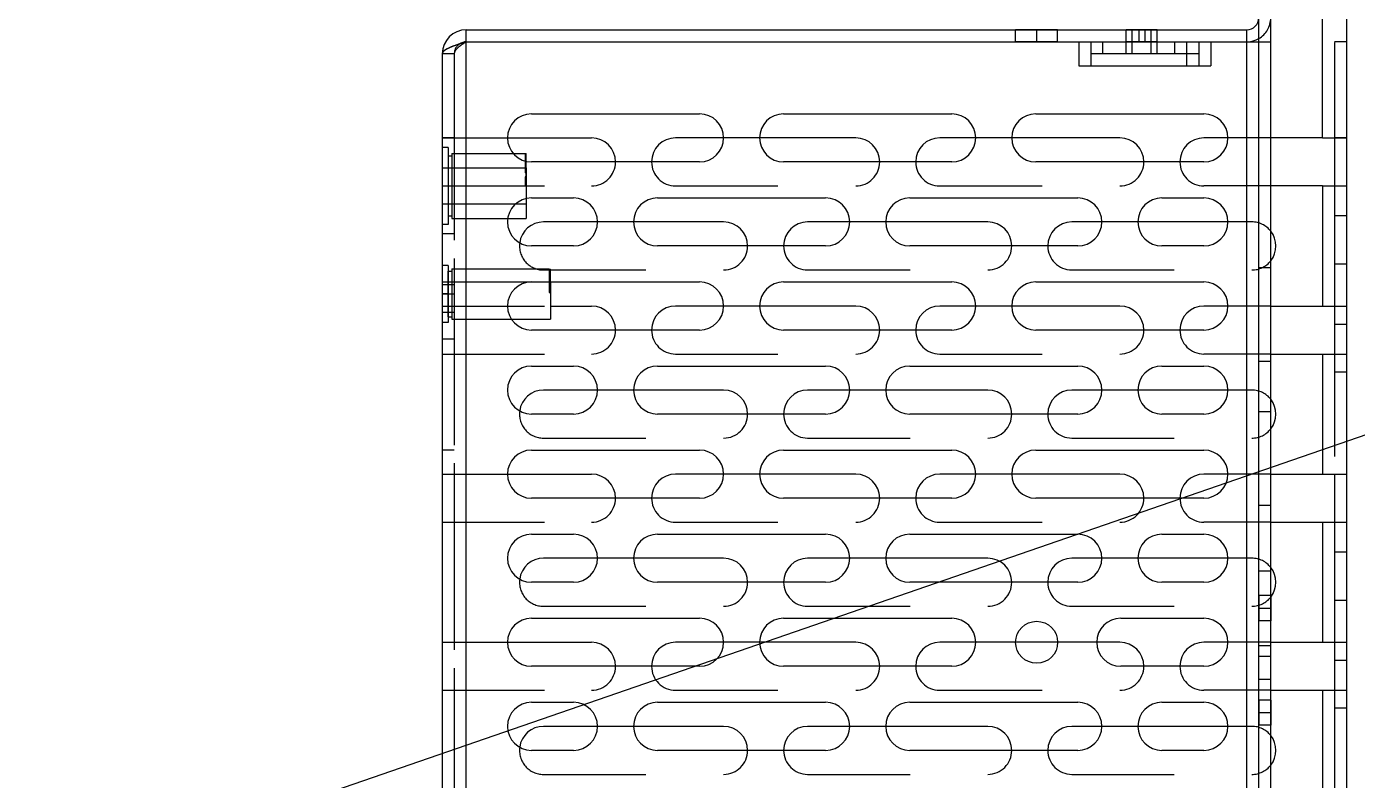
# Model space of a CAD drawing. Header units: millimetres. Extents: x 0 to 8948, y -1340 to 1100.
# Drawn here: x 6157.5 to 6268.3, y 618.4 to 681.2 of the extents above; entities that cross this region are included whole.
import ezdxf

# ---------------------------------------------------------------- set-up
doc = ezdxf.new("R2010")
doc.units = ezdxf.units.MM
doc.header["$LTSCALE"] = 85.25
doc.linetypes.add('HIDDEN', pattern=[0.2, 0.1, -0.1])
doc.layers.get('0').update_dxf_attribs({"linetype": 'CONTINUOUS'})
doc.layers.add('02___PRT_ALL_AXES', color=7, linetype='CONTINUOUS')
doc.layers.add('DEFAULT_2', color=8, linetype='HIDDEN')

msp = doc.modelspace()

# ---------------------------------------------------------------- linework, layer by layer
msp.add_line((4392.409, 0), (7581.815, 1100))
at = {"color": 3, "linetype": 'Continuous'}
for p, q in [((6260.119, 454.448), (6260.119, 709.948)), ((6194.119, 680.948), (6259.119, 680.948)), ((6194.119, 470.948), (6194.119, 679.948)), ((6194.119, 679.948), (6245.119, 679.948)), ((6245.119, 679.948), (6245.119, 677.948)), ((6246.119, 679.948), (6246.119, 677.948)), ((6254.119, 677.948), (6254.119, 679.948)), ((6255.119, 679.948), (6255.119, 677.948)), ((6255.119, 679.948), (6260.119, 679.948)), ((6259.119, 524.598), (6259.119, 679.948)), ((6192.119, 678.948), (6192.119, 471.948)), ((6245.119, 677.948), (6255.119, 677.948)), ((6199.548, 673.948), (6213.548, 673.948)), ((6220.548, 673.948), (6234.548, 673.948)), ((6241.548, 673.948), (6255.548, 673.948)), ((6213.548, 669.948), (6199.548, 669.948)), ((6234.548, 669.948), (6220.548, 669.948)), ((6255.548, 669.948), (6241.548, 669.948)), ((6199.548, 666.948), (6203.048, 666.948)), ((6210.048, 666.948), (6224.048, 666.948)), ((6231.048, 666.948), (6245.048, 666.948)), ((6252.048, 666.948), (6255.548, 666.948)), ((6203.048, 662.948), (6199.548, 662.948)), ((6224.048, 662.948), (6210.048, 662.948)), ((6245.048, 662.948), (6231.048, 662.948)), ((6255.548, 662.948), (6252.048, 662.948)), ((6199.548, 659.948), (6213.548, 659.948)), ((6220.548, 659.948), (6234.548, 659.948)), ((6241.548, 659.948), (6255.548, 659.948)), ((6266.419, 657.948), (6266.419, 653.948)), ((6213.548, 655.948), (6199.548, 655.948)), ((6234.548, 655.948), (6220.548, 655.948)), ((6255.548, 655.948), (6241.548, 655.948)), ((6199.548, 652.948), (6203.048, 652.948)), ((6210.048, 652.948), (6224.048, 652.948)), ((6231.048, 652.948), (6245.048, 652.948)), ((6252.048, 652.948), (6255.548, 652.948)), ((6203.048, 648.948), (6199.548, 648.948)), ((6224.048, 648.948), (6210.048, 648.948)), ((6245.048, 648.948), (6231.048, 648.948)), ((6255.548, 648.948), (6252.048, 648.948)), ((6199.548, 645.948), (6213.548, 645.948)), ((6220.548, 645.948), (6234.548, 645.948)), ((6241.548, 645.948), (6255.548, 645.948)), ((6266.419, 643.948), (6266.419, 639.948)), ((6213.548, 641.948), (6199.548, 641.948)), ((6234.548, 641.948), (6220.548, 641.948)), ((6255.548, 641.948), (6241.548, 641.948)), ((6199.548, 638.948), (6203.048, 638.948)), ((6210.048, 638.948), (6224.048, 638.948)), ((6231.048, 638.948), (6245.048, 638.948)), ((6252.048, 638.948), (6255.548, 638.948)), ((6203.048, 634.948), (6199.548, 634.948)), ((6224.048, 634.948), (6210.048, 634.948)), ((6245.048, 634.948), (6231.048, 634.948)), ((6255.548, 634.948), (6252.048, 634.948)), ((6199.548, 631.948), (6213.548, 631.948)), ((6220.548, 631.948), (6234.548, 631.948)), ((6248.619, 631.948), (6255.548, 631.948)), ((6266.419, 629.948), (6266.419, 625.948)), ((6213.548, 627.948), (6199.548, 627.948)), ((6234.548, 627.948), (6220.548, 627.948)), ((6255.548, 627.948), (6248.619, 627.948)), ((6199.548, 624.948), (6203.048, 624.948)), ((6210.048, 624.948), (6224.048, 624.948)), ((6231.048, 624.948), (6245.048, 624.948)), ((6252.048, 624.948), (6255.548, 624.948)), ((6203.048, 620.948), (6199.548, 620.948)), ((6224.048, 620.948), (6210.048, 620.948)), ((6245.048, 620.948), (6231.048, 620.948)), ((6255.548, 620.948), (6252.048, 620.948))]:
    msp.add_line(p, q, dxfattribs=at)
at = {"color": 7, "linetype": 'Continuous'}
for p, q in [((6261.119, 589.948), (6261.119, 683.948)), ((6265.419, 671.948), (6265.419, 683.948)), ((6267.419, 683.948), (6267.419, 671.948)), ((6194.119, 679.948), (6194.119, 680.948)), ((6259.119, 679.948), (6259.119, 680.948)), ((6245.119, 679.948), (6255.119, 679.948)), ((6255.119, 678.948), (6254.119, 678.948)), ((6197.556, 671.948), (6204.548, 671.948)), ((6215.539, 671.948), (6211.548, 671.948)), ((6226.548, 671.948), (6218.556, 671.948)), ((6236.539, 671.948), (6233.548, 671.948)), ((6248.548, 671.948), (6239.556, 671.948)), ((6265.419, 671.948), (6267.419, 671.948)), ((6199.019, 670.642), (6199.019, 670.63)), ((6199.019, 670.642), (6199.119, 670.642)), ((6199.019, 670.63), (6199.119, 670.63)), ((6199.119, 670), (6199.119, 670.648)), ((6199.019, 670.306), (6199.019, 670.215)), ((6199.019, 670.306), (6199.119, 670.306)), ((6199.119, 670.298), (6199.019, 670.298)), ((6199.119, 670.255), (6199.019, 670.255)), ((6199.119, 670.242), (6199.019, 670.242)), ((6199.119, 670.238), (6199.019, 670.238)), ((6199.019, 670.215), (6199.119, 670.215)), ((6265.419, 667.948), (6265.419, 657.948)), ((6265.419, 667.948), (6267.419, 667.948)), ((6267.419, 667.948), (6267.419, 589.948)), ((6205.039, 664.948), (6200.548, 664.948)), ((6215.548, 664.948), (6208.056, 664.948)), ((6226.039, 664.948), (6222.548, 664.948)), ((6237.548, 664.948), (6229.056, 664.948)), ((6247.039, 664.948), (6244.548, 664.948)), ((6257.539, 664.948), (6250.056, 664.948)), ((6201.019, 659.693), (6201.019, 659.61)), ((6201.019, 659.693), (6201.119, 659.693)), ((6201.119, 659.675), (6201.019, 659.675)), ((6201.019, 659.61), (6201.119, 659.61)), ((6201.119, 658.948), (6201.119, 659.948)), ((6201.119, 657.948), (6204.548, 657.948)), ((6215.539, 657.948), (6211.548, 657.948)), ((6226.548, 657.948), (6218.556, 657.948)), ((6236.539, 657.948), (6233.548, 657.948)), ((6248.548, 657.948), (6239.556, 657.948)), ((6257.539, 657.948), (6255.548, 657.948)), ((6261.119, 657.948), (6267.419, 657.948)), ((6261.119, 653.948), (6267.419, 653.948)), ((6265.419, 653.948), (6265.419, 643.948)), ((6205.039, 650.948), (6200.548, 650.948)), ((6215.548, 650.948), (6208.056, 650.948)), ((6226.039, 650.948), (6222.548, 650.948)), ((6237.548, 650.948), (6229.056, 650.948)), ((6247.039, 650.948), (6244.548, 650.948)), ((6257.539, 650.948), (6250.056, 650.948)), ((6197.556, 643.948), (6204.548, 643.948)), ((6215.539, 643.948), (6211.548, 643.948)), ((6226.548, 643.948), (6218.556, 643.948)), ((6236.539, 643.948), (6233.548, 643.948)), ((6248.548, 643.948), (6239.556, 643.948)), ((6257.539, 643.948), (6255.548, 643.948)), ((6261.119, 643.948), (6267.419, 643.948)), ((6261.119, 639.948), (6267.419, 639.948)), ((6265.419, 639.948), (6265.419, 629.948)), ((6205.039, 636.948), (6200.548, 636.948)), ((6215.548, 636.948), (6208.056, 636.948)), ((6226.039, 636.948), (6222.548, 636.948)), ((6237.548, 636.948), (6229.056, 636.948)), ((6247.039, 636.948), (6244.548, 636.948)), ((6257.539, 636.948), (6250.056, 636.948)), ((6197.556, 629.948), (6204.548, 629.948)), ((6215.539, 629.948), (6211.548, 629.948)), ((6226.548, 629.948), (6218.556, 629.948)), ((6236.539, 629.948), (6233.548, 629.948)), ((6243.359, 629.948), (6239.878, 629.948)), ((6248.548, 629.948), (6246.63, 629.948)), ((6257.539, 629.948), (6255.548, 629.948)), ((6261.119, 629.948), (6267.419, 629.948)), ((6261.119, 625.948), (6267.419, 625.948)), ((6265.419, 625.948), (6265.419, 615.948)), ((6205.039, 622.948), (6200.548, 622.948)), ((6215.548, 622.948), (6208.056, 622.948)), ((6226.039, 622.948), (6222.548, 622.948)), ((6237.548, 622.948), (6229.056, 622.948)), ((6247.039, 622.948), (6244.548, 622.948)), ((6257.539, 622.948), (6250.056, 622.948))]:
    msp.add_line(p, q, dxfattribs=at)
at = {"color": 3, "linetype": 'Continuous'}
for centre, radius, start, end in [((6259.119, 681.948), 1, 270, 0), ((6194.119, 678.948), 2, 90, 180), ((6199.548, 671.948), 2, 90, 270), ((6213.548, 671.948), 2, 270, 90), ((6220.548, 671.948), 2, 90, 270), ((6234.548, 671.948), 2, 270, 90), ((6241.548, 671.948), 2, 90, 270), ((6255.548, 671.948), 2, 270, 90), ((6199.548, 664.948), 2, 90, 270), ((6203.048, 664.948), 2, 270, 90), ((6210.048, 664.948), 2, 90, 270), ((6224.048, 664.948), 2, 270, 90), ((6231.048, 664.948), 2, 90, 270), ((6245.048, 664.948), 2, 270, 90), ((6252.048, 664.948), 2, 90, 270), ((6255.548, 664.948), 2, 270, 90), ((6199.548, 657.948), 2, 90, 270), ((6213.548, 657.948), 2, 270, 90), ((6220.548, 657.948), 2, 90, 270), ((6234.548, 657.948), 2, 270, 90), ((6241.548, 657.948), 2, 90, 270), ((6255.548, 657.948), 2, 270, 90), ((6199.548, 650.948), 2, 90, 270), ((6203.048, 650.948), 2, 270, 90), ((6210.048, 650.948), 2, 90, 270), ((6224.048, 650.948), 2, 270, 90), ((6231.048, 650.948), 2, 90, 270), ((6245.048, 650.948), 2, 270, 90), ((6252.048, 650.948), 2, 90, 270), ((6255.548, 650.948), 2, 270, 90), ((6199.548, 643.948), 2, 90, 270), ((6213.548, 643.948), 2, 270, 90), ((6220.548, 643.948), 2, 90, 270), ((6234.548, 643.948), 2, 270, 90), ((6241.548, 643.948), 2, 90, 270), ((6255.548, 643.948), 2, 270, 90), ((6199.548, 636.948), 2, 90, 270), ((6203.048, 636.948), 2, 270, 90), ((6210.048, 636.948), 2, 90, 270), ((6224.048, 636.948), 2, 270, 90), ((6231.048, 636.948), 2, 90, 270), ((6245.048, 636.948), 2, 270, 90), ((6252.048, 636.948), 2, 90, 270), ((6255.548, 636.948), 2, 270, 90), ((6199.548, 629.948), 2, 90, 270), ((6213.548, 629.948), 2, 270, 90), ((6220.548, 629.948), 2, 90, 270), ((6234.548, 629.948), 2, 270, 90), ((6248.619, 629.948), 2, 90, 270), ((6255.548, 629.948), 2, 270, 90), ((6199.548, 622.948), 2, 90, 270), ((6203.048, 622.948), 2, 270, 90), ((6210.048, 622.948), 2, 90, 270), ((6224.048, 622.948), 2, 270, 90), ((6231.048, 622.948), 2, 90, 270), ((6245.048, 622.948), 2, 270, 90), ((6252.048, 622.948), 2, 90, 270), ((6255.548, 622.948), 2, 270, 90)]:
    msp.add_arc(centre, radius, start, end, dxfattribs=at)
at = {"color": 7, "linetype": 'Continuous'}
for centre, radius, start, end in [((6194.119, 678.948), 1, 90, 125.03149), ((6259.119, 681.948), 2, 271.54103, 300), ((6204.548, 669.948), 2, 0, 90), ((6211.548, 669.948), 2, 90, 180), ((6226.548, 669.948), 2, 0, 90), ((6233.548, 669.948), 2, 90, 180), ((6248.548, 669.948), 2, 0, 90), ((6200.548, 662.948), 2, 90, 172.45665), ((6215.548, 662.948), 2, 0, 90), ((6222.548, 662.948), 2, 90, 180), ((6237.548, 662.948), 2, 0, 90), ((6244.548, 662.948), 2, 90, 180), ((6259.548, 662.948), 2, 321.87082, 38.12918), ((6204.548, 655.948), 2, 0, 90), ((6211.548, 655.948), 2, 90, 180), ((6226.548, 655.948), 2, 0, 90), ((6233.548, 655.948), 2, 90, 180), ((6248.548, 655.948), 2, 0, 90), ((6255.548, 655.948), 2, 90, 180), ((6200.548, 648.948), 2, 90, 172.45665), ((6215.548, 648.948), 2, 0, 90), ((6222.548, 648.948), 2, 90, 180), ((6237.548, 648.948), 2, 0, 90), ((6244.548, 648.948), 2, 90, 180), ((6259.548, 648.948), 2, 321.87082, 38.12918), ((6204.548, 641.948), 2, 0, 90), ((6211.548, 641.948), 2, 90, 180), ((6226.548, 641.948), 2, 0, 90), ((6233.548, 641.948), 2, 90, 180), ((6248.548, 641.948), 2, 0, 90), ((6255.548, 641.948), 2, 90, 180), ((6200.548, 634.948), 2, 90, 172.45665), ((6215.548, 634.948), 2, 0, 90), ((6222.548, 634.948), 2, 90, 180), ((6237.548, 634.948), 2, 0, 90), ((6244.548, 634.948), 2, 90, 180), ((6259.548, 634.948), 2, 321.87082, 38.12918), ((6204.548, 627.948), 2, 0, 90), ((6211.548, 627.948), 2, 90, 180), ((6226.548, 627.948), 2, 0, 90), ((6233.548, 627.948), 2, 90, 180), ((6248.548, 627.948), 2, 0, 90), ((6255.548, 627.948), 2, 90, 180), ((6200.548, 620.948), 2, 90, 172.45665), ((6215.548, 620.948), 2, 0, 90), ((6222.548, 620.948), 2, 90, 180), ((6237.548, 620.948), 2, 0, 90), ((6244.548, 620.948), 2, 90, 180), ((6259.548, 620.948), 2, 321.87082, 38.12918)]:
    msp.add_arc(centre, radius, start, end, dxfattribs=at)
at = {"color": 3, "linetype": 'Continuous'}
msp.add_open_spline([(6194.119, 679.948), (6193.863, 679.867), (6193.386, 679.714), (6192.829, 679.513), (6192.468, 679.335), (6192.25, 679.198), (6192.119, 679.046), (6192.119, 678.948)], degree=3, knots=[0, 0, 0, 0, 0.3508799, 0.6538995, 0.7752095, 0.8724418, 1, 1, 1, 1], dxfattribs=at)
at = {"layer": '02___PRT_ALL_AXES', "color": 8, "linetype": 'HIDDEN'}
for p, q in [((6239.869, 679.948), (6239.869, 680.948)), ((6243.369, 680.948), (6239.869, 680.948)), ((6241.619, 680.948), (6241.619, 679.948)), ((6243.369, 679.948), (6243.369, 680.948)), ((6249.069, 678.948), (6249.069, 680.948)), ((6251.669, 680.948), (6249.069, 680.948)), ((6249.569, 678.948), (6249.569, 680.948)), ((6250.119, 680.948), (6250.119, 679.948)), ((6250.619, 680.948), (6250.619, 679.948)), ((6251.169, 678.948), (6251.169, 680.948)), ((6251.669, 678.948), (6251.669, 680.948)), ((6243.369, 679.948), (6239.869, 679.948)), ((6251.669, 679.948), (6249.069, 679.948)), ((6251.669, 678.948), (6249.069, 678.948)), ((6192.119, 671.948), (6192.119, 545.948)), ((6193.119, 671.948), (6192.119, 671.948)), ((6193.119, 671.948), (6193.119, 545.948)), ((6261.119, 671.948), (6257.539, 671.948)), ((6267.419, 671.948), (6266.419, 671.948)), ((6192.919, 670.648), (6198.038, 670.648)), ((6192.119, 669.448), (6199.119, 669.448)), ((6199.119, 669.448), (6199.119, 666.896)), ((6192.119, 667.948), (6193.119, 667.948)), ((6261.119, 667.948), (6255.548, 667.948)), ((6266.419, 667.948), (6267.419, 667.948)), ((6192.119, 666.448), (6199.119, 666.448)), ((6192.919, 665.248), (6197.578, 665.248)), ((6266.419, 665.448), (6266.419, 652.448)), ((6267.419, 665.448), (6266.419, 665.448)), ((6267.419, 665.448), (6267.419, 652.448)), ((6193.119, 663.948), (6192.119, 663.948)), ((6192.619, 657.053), (6192.619, 660.843)), ((6192.619, 660.843), (6192.919, 660.843)), ((6192.919, 661.043), (6192.919, 656.853)), ((6192.919, 661.043), (6201.019, 661.043)), ((6266.419, 661.448), (6267.419, 661.448)), ((6192.119, 659.948), (6201.119, 659.948)), ((6193.119, 659.698), (6192.119, 659.698)), ((6201.119, 659.948), (6201.119, 658.948)), ((6192.119, 658.948), (6193.119, 658.948)), ((6192.119, 657.948), (6201.119, 657.948)), ((6192.119, 657.448), (6193.119, 657.448)), ((6192.619, 657.053), (6192.919, 657.053)), ((6192.919, 656.853), (6197.884, 656.853)), ((6266.419, 656.448), (6267.419, 656.448)), ((6193.119, 655.198), (6192.119, 655.198)), ((6267.419, 652.448), (6266.419, 652.448)), ((6193.119, 645.948), (6192.119, 645.948)), ((6266.419, 637.448), (6266.419, 624.448)), ((6267.419, 637.448), (6266.419, 637.448)), ((6267.419, 637.448), (6267.419, 624.448)), ((6260.119, 633.838), (6260.119, 631.738)), ((6261.119, 633.838), (6260.119, 633.838)), ((6261.119, 633.838), (6261.119, 631.738)), ((6266.419, 633.448), (6267.419, 633.448)), ((6260.119, 632.788), (6261.119, 632.788)), ((6261.119, 631.738), (6260.119, 631.738)), ((6266.419, 628.448), (6267.419, 628.448)), ((6260.119, 625.138), (6260.119, 623.038)), ((6261.119, 625.138), (6260.119, 625.138)), ((6261.119, 625.138), (6261.119, 623.038)), ((6260.119, 624.088), (6261.119, 624.088)), ((6267.419, 624.448), (6266.419, 624.448)), ((6261.119, 623.038), (6260.119, 623.038))]:
    msp.add_line(p, q, dxfattribs=at)
at = {"layer": '02___PRT_ALL_AXES', "color": 7, "linetype": 'Continuous'}
for p, q in [((6257.539, 671.948), (6255.548, 671.948)), ((6265.419, 671.948), (6261.119, 671.948)), ((6267.419, 671.948), (6267.419, 667.948)), ((6198.038, 670.648), (6199.119, 670.648)), ((6265.419, 667.948), (6261.119, 667.948)), ((6199.119, 666.896), (6199.119, 665.248)), ((6197.578, 665.248), (6199.119, 665.248)), ((6201.119, 658.948), (6201.119, 656.853)), ((6197.884, 656.853), (6201.119, 656.853))]:
    msp.add_line(p, q, dxfattribs=at)
at = {"layer": '02___PRT_ALL_AXES', "color": 3, "linetype": 'Continuous'}
msp.add_line((6266.419, 671.948), (6266.419, 667.948), dxfattribs=at)
msp.add_circle((6241.619, 629.948), 1.75, dxfattribs=at)
at = {"layer": '02___PRT_ALL_AXES', "color": 7, "linetype": 'Continuous'}
msp.add_arc((6255.548, 669.948), 2, 90, 180, dxfattribs=at)
at = {"layer": '02___PRT_ALL_AXES', "color": 8, "linetype": 'HIDDEN'}
msp.add_arc((6255.548, 669.948), 2, 180, 270, dxfattribs=at)
at = {"layer": 'DEFAULT_2', "color": 8, "linetype": 'HIDDEN'}
for p, q in [((6266.419, 696.948), (6266.419, 671.948)), ((6247.119, 678.948), (6247.119, 679.948)), ((6253.119, 678.948), (6253.119, 679.948)), ((6256.119, 679.948), (6256.119, 677.948)), ((6260.119, 679.948), (6261.119, 679.948)), ((6267.419, 679.948), (6266.419, 679.948)), ((6193.119, 678.948), (6192.119, 678.948)), ((6193.119, 678.948), (6193.119, 471.948)), ((6254.119, 678.948), (6246.119, 678.948)), ((6255.119, 677.948), (6256.119, 677.948)), ((6192.119, 671.948), (6197.556, 671.948)), ((6218.556, 671.948), (6215.539, 671.948)), ((6239.556, 671.948), (6236.539, 671.948)), ((6192.619, 671.148), (6192.119, 671.148)), ((6192.619, 671.148), (6192.619, 664.748)), ((6192.919, 670.648), (6192.919, 665.248)), ((6199.019, 670.646), (6199.019, 670.642)), ((6199.019, 670.646), (6199.119, 670.646)), ((6199.019, 670.634), (6199.119, 670.634)), ((6199.019, 670.63), (6199.019, 670.306)), ((6199.019, 670.588), (6199.119, 670.588)), ((6199.019, 670.559), (6199.119, 670.559)), ((6199.119, 670.535), (6199.019, 670.535)), ((6192.619, 670.448), (6192.919, 670.448)), ((6199.119, 670.336), (6199.019, 670.336)), ((6199.119, 670.332), (6199.019, 670.332)), ((6199.119, 670.329), (6199.019, 670.329)), ((6199.119, 670.227), (6199.019, 670.227)), ((6199.019, 670.215), (6199.019, 669.031)), ((6199.119, 670.203), (6199.019, 670.203)), ((6199.119, 670.201), (6199.019, 670.201)), ((6199.119, 670.158), (6199.019, 670.158)), ((6199.119, 670.138), (6199.019, 670.138)), ((6199.119, 670.078), (6199.019, 670.078)), ((6199.119, 670.067), (6199.019, 670.067)), ((6199.119, 670.027), (6199.019, 670.027)), ((6199.119, 670.01), (6199.019, 670.01)), ((6199.119, 669.969), (6199.019, 669.969)), ((6199.119, 669.933), (6199.019, 669.933)), ((6199.119, 669.922), (6199.019, 669.922)), ((6199.119, 669.883), (6199.019, 669.883)), ((6199.119, 669.882), (6199.019, 669.882)), ((6199.119, 669.868), (6199.019, 669.868)), ((6199.119, 669.849), (6199.019, 669.849)), ((6199.119, 669.839), (6199.019, 669.839)), ((6199.119, 669.829), (6199.019, 669.829)), ((6199.119, 669.809), (6199.019, 669.809)), ((6199.119, 669.797), (6199.019, 669.797)), ((6199.119, 669.795), (6199.019, 669.795)), ((6199.119, 669.793), (6199.019, 669.793)), ((6199.119, 669.788), (6199.019, 669.788)), ((6199.119, 669.766), (6199.019, 669.766)), ((6199.119, 669.734), (6199.019, 669.734)), ((6199.119, 669.733), (6199.019, 669.733)), ((6199.119, 669.717), (6199.019, 669.717)), ((6199.119, 669.704), (6199.019, 669.704)), ((6199.119, 669.7), (6199.019, 669.7)), ((6199.119, 669.679), (6199.019, 669.679)), ((6199.119, 669.666), (6199.019, 669.666)), ((6199.119, 669.665), (6199.019, 669.665)), ((6199.119, 669.658), (6199.019, 669.658)), ((6199.119, 669.621), (6199.019, 669.621)), ((6199.119, 669.619), (6199.019, 669.619)), ((6199.119, 669.608), (6199.019, 669.608)), ((6199.119, 669.607), (6199.019, 669.607)), ((6199.119, 669.589), (6199.019, 669.589)), ((6199.119, 669.588), (6199.019, 669.588)), ((6199.119, 669.543), (6199.019, 669.543)), ((6199.119, 669.517), (6199.019, 669.517)), ((6199.119, 669.513), (6199.019, 669.513)), ((6199.119, 669.509), (6199.019, 669.509)), ((6199.119, 669.477), (6199.019, 669.477)), ((6199.119, 669.475), (6199.019, 669.475)), ((6199.119, 669.459), (6199.019, 669.459)), ((6199.119, 669.443), (6199.019, 669.443)), ((6199.119, 669.439), (6199.019, 669.439)), ((6199.119, 669.423), (6199.019, 669.423)), ((6199.119, 669.416), (6199.019, 669.416)), ((6199.119, 669.416), (6199.019, 669.416)), ((6199.119, 669.412), (6199.019, 669.412)), ((6199.119, 667.948), (6199.119, 670)), ((6199.119, 669.394), (6199.019, 669.394)), ((6199.119, 669.361), (6199.019, 669.361)), ((6199.119, 669.351), (6199.019, 669.351)), ((6199.119, 669.337), (6199.019, 669.337)), ((6199.119, 669.331), (6199.019, 669.331)), ((6199.119, 669.317), (6199.019, 669.317)), ((6199.119, 669.27), (6199.019, 669.27)), ((6199.119, 669.265), (6199.019, 669.265)), ((6199.119, 669.241), (6199.019, 669.241)), ((6199.119, 669.231), (6199.019, 669.231)), ((6199.119, 669.216), (6199.019, 669.216)), ((6199.119, 669.207), (6199.019, 669.207)), ((6199.119, 669.182), (6199.019, 669.182)), ((6199.119, 669.178), (6199.019, 669.178)), ((6199.119, 669.131), (6199.019, 669.131)), ((6199.119, 669.097), (6199.019, 669.097)), ((6199.119, 669.036), (6199.019, 669.036)), ((6199.119, 669.031), (6199.019, 669.031)), ((6199.019, 668.709), (6199.019, 667.954)), ((6199.119, 668.709), (6199.019, 668.709)), ((6199.019, 668.698), (6199.119, 668.698)), ((6199.119, 668.686), (6199.019, 668.686)), ((6199.019, 668.579), (6199.119, 668.579)), ((6192.119, 667.948), (6204.548, 667.948)), ((6199.119, 668.099), (6199.019, 668.099)), ((6199.119, 667.977), (6199.019, 667.977)), ((6199.119, 667.954), (6199.019, 667.954)), ((6211.548, 667.948), (6226.548, 667.948)), ((6233.548, 667.948), (6248.548, 667.948)), ((6266.419, 667.948), (6266.419, 657.948)), ((6192.619, 665.448), (6192.919, 665.448)), ((6192.619, 664.748), (6192.119, 664.748)), ((6208.056, 664.948), (6205.039, 664.948)), ((6229.056, 664.948), (6226.039, 664.948)), ((6250.056, 664.948), (6247.039, 664.948)), ((6259.548, 664.948), (6257.539, 664.948)), ((6192.619, 661.323), (6192.119, 661.323)), ((6192.619, 661.323), (6192.619, 656.573)), ((6200.548, 660.948), (6215.548, 660.948)), ((6201.019, 661.043), (6201.019, 659.693)), ((6201.019, 661.019), (6201.119, 661.019)), ((6201.019, 660.998), (6201.119, 660.998)), ((6201.119, 660.946), (6201.019, 660.946)), ((6201.119, 660.93), (6201.019, 660.93)), ((6201.119, 660.926), (6201.019, 660.926)), ((6201.119, 659.948), (6201.119, 661.019)), ((6222.548, 660.948), (6237.548, 660.948)), ((6244.548, 660.948), (6259.548, 660.948)), ((6260.119, 661.168), (6261.119, 661.168)), ((6201.019, 660.498), (6201.119, 660.498)), ((6201.119, 660.476), (6201.019, 660.476)), ((6201.119, 660.443), (6201.019, 660.443)), ((6201.119, 660.438), (6201.019, 660.438)), ((6201.119, 660.417), (6201.019, 660.417)), ((6201.119, 660.414), (6201.019, 660.414)), ((6201.119, 660.41), (6201.019, 660.41)), ((6201.019, 660.409), (6201.119, 660.409)), ((6201.119, 660.393), (6201.019, 660.393)), ((6201.119, 660.329), (6201.019, 660.329)), ((6201.119, 660.326), (6201.019, 660.326)), ((6201.119, 660.298), (6201.019, 660.298)), ((6201.119, 660.296), (6201.019, 660.296)), ((6201.119, 660.287), (6201.019, 660.287)), ((6201.119, 660.283), (6201.019, 660.283)), ((6201.119, 660.272), (6201.019, 660.272)), ((6201.119, 660.27), (6201.019, 660.27)), ((6201.119, 660.268), (6201.019, 660.268)), ((6201.119, 660.267), (6201.019, 660.267)), ((6201.119, 660.262), (6201.019, 660.262)), ((6201.119, 660.237), (6201.019, 660.237)), ((6201.119, 660.231), (6201.019, 660.231)), ((6201.119, 660.227), (6201.019, 660.227)), ((6201.119, 660.218), (6201.019, 660.218)), ((6201.119, 660.207), (6201.019, 660.207)), ((6201.119, 660.203), (6201.019, 660.203)), ((6201.119, 660.201), (6201.019, 660.201)), ((6201.019, 660.186), (6201.119, 660.186)), ((6201.119, 660.182), (6201.019, 660.182)), ((6201.119, 660.174), (6201.019, 660.174)), ((6201.119, 660.166), (6201.019, 660.166)), ((6201.119, 660.15), (6201.019, 660.15)), ((6201.119, 660.148), (6201.019, 660.148)), ((6201.119, 660.114), (6201.019, 660.114)), ((6201.119, 660.106), (6201.019, 660.106)), ((6201.119, 660.099), (6201.019, 660.099)), ((6201.119, 660.082), (6201.019, 660.082)), ((6201.119, 660.069), (6201.019, 660.069)), ((6201.119, 660.061), (6201.019, 660.061)), ((6201.119, 660.059), (6201.019, 660.059)), ((6201.119, 660.058), (6201.019, 660.058)), ((6201.119, 660.056), (6201.019, 660.056)), ((6201.019, 660.047), (6201.119, 660.047)), ((6201.119, 660.044), (6201.019, 660.044)), ((6201.119, 660.042), (6201.019, 660.042)), ((6201.119, 659.989), (6201.019, 659.989)), ((6201.119, 659.974), (6201.019, 659.974)), ((6201.119, 659.889), (6201.019, 659.889)), ((6201.119, 659.887), (6201.019, 659.887)), ((6201.119, 659.858), (6201.019, 659.858)), ((6201.119, 659.818), (6201.019, 659.818)), ((6201.119, 659.79), (6201.019, 659.79)), ((6201.119, 659.789), (6201.019, 659.789)), ((6201.119, 659.787), (6201.019, 659.787)), ((6201.019, 659.787), (6201.119, 659.787)), ((6201.119, 659.782), (6201.019, 659.782)), ((6201.119, 659.771), (6201.019, 659.771)), ((6201.119, 659.762), (6201.019, 659.762)), ((6201.119, 659.757), (6201.019, 659.757)), ((6201.119, 659.726), (6201.019, 659.726)), ((6201.119, 659.687), (6201.019, 659.687)), ((6201.119, 659.685), (6201.019, 659.685)), ((6201.119, 659.68), (6201.019, 659.68)), ((6201.119, 659.671), (6201.019, 659.671)), ((6201.019, 659.669), (6201.119, 659.669)), ((6201.119, 659.669), (6201.019, 659.669)), ((6201.119, 659.63), (6201.019, 659.63)), ((6201.119, 659.624), (6201.019, 659.624)), ((6201.019, 659.61), (6201.019, 659.075)), ((6201.119, 659.599), (6201.019, 659.599)), ((6201.119, 659.589), (6201.019, 659.589)), ((6201.119, 659.573), (6201.019, 659.573)), ((6201.119, 659.569), (6201.019, 659.569)), ((6201.119, 659.557), (6201.019, 659.557)), ((6201.119, 659.507), (6201.019, 659.507)), ((6201.119, 659.496), (6201.019, 659.496)), ((6201.119, 659.491), (6201.019, 659.491)), ((6201.119, 659.48), (6201.019, 659.48)), ((6192.619, 658.948), (6192.119, 658.948)), ((6201.119, 659.435), (6201.019, 659.435)), ((6201.119, 659.43), (6201.019, 659.43)), ((6201.119, 659.418), (6201.019, 659.418)), ((6201.119, 659.387), (6201.019, 659.387)), ((6201.119, 659.385), (6201.019, 659.385)), ((6201.119, 659.375), (6201.019, 659.375)), ((6201.119, 659.369), (6201.019, 659.369)), ((6201.119, 659.367), (6201.019, 659.367)), ((6201.119, 659.357), (6201.019, 659.357)), ((6201.119, 659.316), (6201.019, 659.316)), ((6201.119, 659.3), (6201.019, 659.3)), ((6201.119, 659.296), (6201.019, 659.296)), ((6201.119, 659.293), (6201.019, 659.293)), ((6201.119, 659.276), (6201.019, 659.276)), ((6201.119, 659.253), (6201.019, 659.253)), ((6201.119, 659.241), (6201.019, 659.241)), ((6201.119, 659.239), (6201.019, 659.239)), ((6201.119, 659.236), (6201.019, 659.236)), ((6201.119, 659.225), (6201.019, 659.225)), ((6201.119, 659.196), (6201.019, 659.196)), ((6201.119, 659.194), (6201.019, 659.194)), ((6201.119, 659.185), (6201.019, 659.185)), ((6201.119, 659.18), (6201.019, 659.18)), ((6201.119, 659.178), (6201.019, 659.178)), ((6201.119, 659.155), (6201.019, 659.155)), ((6201.119, 659.144), (6201.019, 659.144)), ((6201.119, 659.109), (6201.019, 659.109)), ((6201.119, 659.105), (6201.019, 659.105)), ((6201.119, 659.078), (6201.019, 659.078)), ((6201.119, 659.075), (6201.019, 659.075)), ((6192.119, 657.948), (6201.119, 657.948)), ((6218.556, 657.948), (6215.539, 657.948)), ((6239.556, 657.948), (6236.539, 657.948)), ((6261.119, 657.948), (6257.539, 657.948)), ((6192.619, 656.573), (6192.119, 656.573)), ((6192.119, 653.948), (6204.548, 653.948)), ((6211.548, 653.948), (6226.548, 653.948)), ((6233.548, 653.948), (6248.548, 653.948)), ((6261.119, 653.948), (6255.548, 653.948)), ((6266.419, 653.948), (6266.419, 643.948)), ((6260.119, 653.368), (6261.119, 653.368)), ((6208.056, 650.948), (6205.039, 650.948)), ((6229.056, 650.948), (6226.039, 650.948)), ((6250.056, 650.948), (6247.039, 650.948)), ((6259.548, 650.948), (6257.539, 650.948)), ((6260.119, 649.168), (6261.119, 649.168)), ((6200.548, 646.948), (6215.548, 646.948)), ((6222.548, 646.948), (6237.548, 646.948)), ((6244.548, 646.948), (6259.548, 646.948)), ((6192.119, 643.948), (6197.556, 643.948)), ((6218.556, 643.948), (6215.539, 643.948)), ((6239.556, 643.948), (6236.539, 643.948)), ((6261.119, 643.948), (6257.539, 643.948)), ((6260.119, 641.368), (6261.119, 641.368)), ((6192.119, 639.948), (6204.548, 639.948)), ((6211.548, 639.948), (6226.548, 639.948)), ((6233.548, 639.948), (6248.548, 639.948)), ((6261.119, 639.948), (6255.548, 639.948)), ((6266.419, 639.948), (6266.419, 629.948)), ((6208.056, 636.948), (6205.039, 636.948)), ((6229.056, 636.948), (6226.039, 636.948)), ((6250.056, 636.948), (6247.039, 636.948)), ((6259.548, 636.948), (6257.539, 636.948)), ((6260.119, 635.888), (6261.119, 635.888)), ((6200.548, 632.948), (6215.548, 632.948)), ((6222.548, 632.948), (6237.548, 632.948)), ((6244.548, 632.948), (6259.548, 632.948)), ((6192.119, 629.948), (6197.556, 629.948)), ((6218.556, 629.948), (6215.539, 629.948)), ((6239.878, 629.948), (6236.539, 629.948)), ((6246.63, 629.948), (6243.359, 629.948)), ((6261.119, 629.948), (6257.539, 629.948)), ((6260.119, 629.688), (6261.119, 629.688)), ((6260.119, 628.788), (6261.119, 628.788)), ((6260.119, 626.888), (6261.119, 626.888)), ((6192.119, 625.948), (6204.548, 625.948)), ((6211.548, 625.948), (6226.548, 625.948)), ((6233.548, 625.948), (6248.548, 625.948)), ((6261.119, 625.948), (6255.548, 625.948)), ((6266.419, 625.948), (6266.419, 615.948)), ((6208.056, 622.948), (6205.039, 622.948)), ((6229.056, 622.948), (6226.039, 622.948)), ((6250.056, 622.948), (6247.039, 622.948)), ((6259.548, 622.948), (6257.539, 622.948)), ((6200.548, 618.948), (6215.548, 618.948)), ((6222.548, 618.948), (6237.548, 618.948)), ((6244.548, 618.948), (6259.548, 618.948))]:
    msp.add_line(p, q, dxfattribs=at)
for centre, radius, start, end in [((6259.119, 681.948), 2, 300, 0), ((6194.119, 678.948), 1, 125.03149, 180), ((6259.119, 681.948), 2, 270, 271.54103), ((6204.548, 669.948), 2, 270, 0), ((6211.548, 669.948), 2, 180, 270), ((6226.548, 669.948), 2, 270, 0), ((6233.548, 669.948), 2, 180, 270), ((6248.548, 669.948), 2, 270, 0), ((6259.548, 662.948), 2, 38.12918, 90), ((6200.548, 662.948), 2, 172.45665, 270), ((6215.548, 662.948), 2, 270, 0), ((6222.548, 662.948), 2, 180, 270), ((6237.548, 662.948), 2, 270, 0), ((6244.548, 662.948), 2, 180, 270), ((6259.548, 662.948), 2, 270, 321.87082), ((6204.548, 655.948), 2, 270, 0), ((6211.548, 655.948), 2, 180, 270), ((6226.548, 655.948), 2, 270, 0), ((6233.548, 655.948), 2, 180, 270), ((6248.548, 655.948), 2, 270, 0), ((6255.548, 655.948), 2, 180, 270), ((6259.548, 648.948), 2, 38.12918, 90), ((6200.548, 648.948), 2, 172.45665, 270), ((6215.548, 648.948), 2, 270, 0), ((6222.548, 648.948), 2, 180, 270), ((6237.548, 648.948), 2, 270, 0), ((6244.548, 648.948), 2, 180, 270), ((6259.548, 648.948), 2, 270, 321.87082), ((6204.548, 641.948), 2, 270, 0), ((6211.548, 641.948), 2, 180, 270), ((6226.548, 641.948), 2, 270, 0), ((6233.548, 641.948), 2, 180, 270), ((6248.548, 641.948), 2, 270, 0), ((6255.548, 641.948), 2, 180, 270), ((6259.548, 634.948), 2, 38.12918, 90), ((6200.548, 634.948), 2, 172.45665, 270), ((6215.548, 634.948), 2, 270, 0), ((6222.548, 634.948), 2, 180, 270), ((6237.548, 634.948), 2, 270, 0), ((6244.548, 634.948), 2, 180, 270), ((6259.548, 634.948), 2, 270, 321.87082), ((6204.548, 627.948), 2, 270, 0), ((6211.548, 627.948), 2, 180, 270), ((6226.548, 627.948), 2, 270, 0), ((6233.548, 627.948), 2, 180, 270), ((6248.548, 627.948), 2, 270, 0), ((6255.548, 627.948), 2, 180, 270), ((6259.548, 620.948), 2, 38.12918, 90), ((6200.548, 620.948), 2, 172.45665, 270), ((6215.548, 620.948), 2, 270, 0), ((6222.548, 620.948), 2, 180, 270), ((6237.548, 620.948), 2, 270, 0), ((6244.548, 620.948), 2, 180, 270), ((6259.548, 620.948), 2, 270, 321.87082)]:
    msp.add_arc(centre, radius, start, end, dxfattribs=at)
for points, knots in [([(6193.545, 679.763), (6193.352, 679.699), (6193.003, 679.577), (6192.601, 679.409), (6192.352, 679.263), (6192.199, 679.146), (6192.119, 679.024), (6192.119, 678.948)], [0, 0, 0, 0, 0.3589742, 0.6541261, 0.770894, 0.8657475, 1, 1, 1, 1]), ([(6194.119, 679.948), (6193.99, 679.866), (6193.744, 679.709), (6193.365, 679.433), (6193.119, 679.141), (6193.119, 678.948)], [0, 0, 0, 0, 0.3160847, 0.5993038, 1, 1, 1, 1]), ([(6194.119, 679.948), (6193.974, 679.902), (6193.783, 679.841), (6193.591, 679.778), (6193.545, 679.763)], [0, 0, 0, 0, 0.7542178, 1, 1, 1, 1])]:
    msp.add_open_spline(points, degree=3, knots=knots, dxfattribs=at)

doc.saveas('drawing.dxf')
